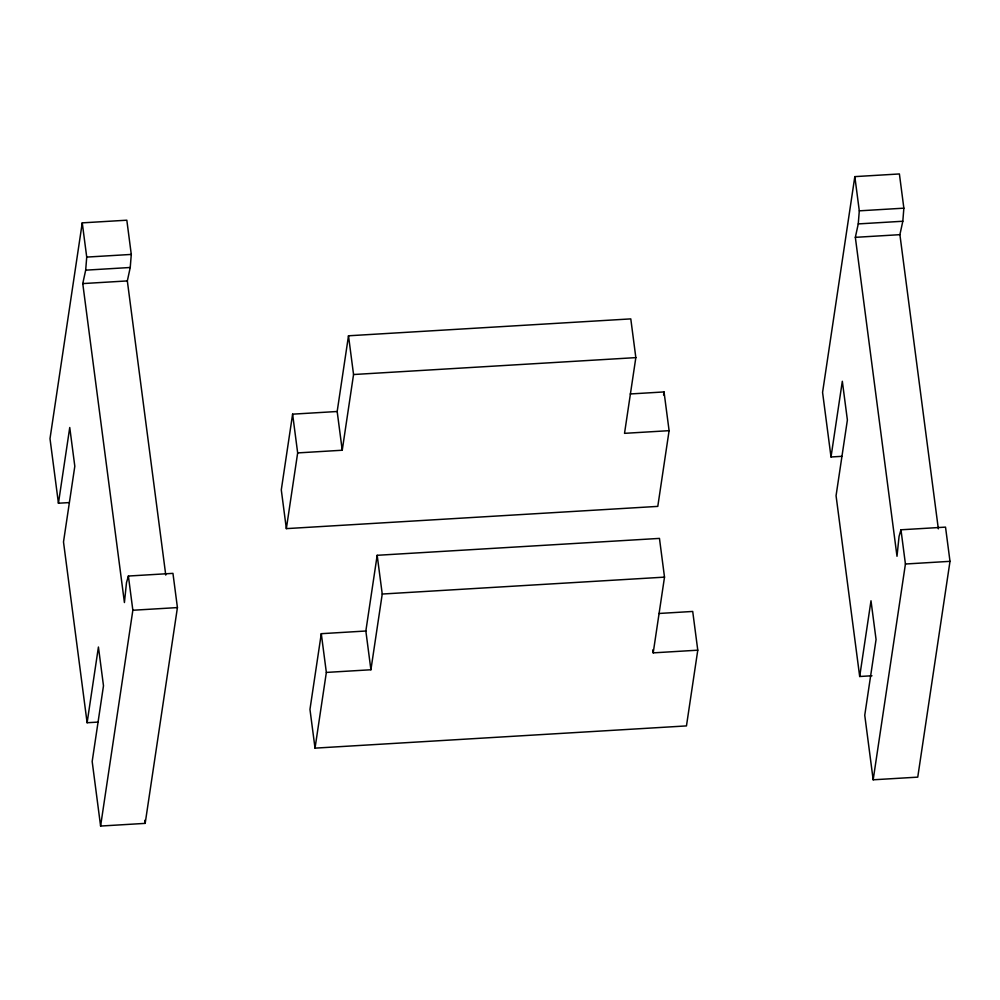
<?xml version="1.0" encoding="UTF-8"?>
<svg xmlns="http://www.w3.org/2000/svg" width="1000" height="1000" viewBox="0 0 1000 1000"><rect width="100%" height="100%" fill="white"/><g stroke="black" fill="none" stroke-linecap="round" stroke-linejoin="round"><path stroke-width="1.5" d="M97.863 722.1L87.112 722.738L98.425 647.025L103.488 685.763L92.175 761.488L100.6 826.05L145.175 823.375L177.425 607.587L172.95 573.362L128.387 576.038L126.487 582.65L124.425 602.537L82.762 283.587L85.675 270.163L86.725 257.087L82.25 222.862L126.825 220.2L131.287 254.425L130.238 267.488L127.338 280.925L165.763 575.087M871.975 675.763L859.688 676.5L871 600.775L876.062 639.513L864.75 715.238L873.175 779.8L917.75 777.138L950 561.337L945.525 527.125L900.962 529.788L899.062 536.4L897 556.287L855.337 237.338L858.25 223.912L859.3 210.837L854.825 176.625L899.4 173.95L903.863 208.175L902.812 221.25L899.9 234.675L938.337 528.85M82.25 222.862L50 438.663L58.438 503.225L69.188 502.587M58.438 503.225L69.75 427.512L74.812 466.25L63.5 541.962L87.112 722.738M100.6 826.05L132.85 610.25L128.387 576.038M669.1 430.675L624.525 433.338L635.837 357.625L630.788 318.888L348.5 335.788L337.175 411.5L292.613 414.162L281.288 489.888L286.35 528.625L657.788 506.388L669.1 430.675L664.038 391.938L630.225 393.963M286.35 528.625L297.663 452.912L292.613 414.162M297.663 452.912L342.238 450.238L353.55 374.525L348.5 335.788M697.775 650.188L653.2 652.862L664.513 577.137L659.463 538.4L377.175 555.3L365.85 631.013L321.287 633.688L309.962 709.4L315.025 748.138L686.462 725.913L697.775 650.188L692.712 611.45L658.9 613.475M315.025 748.138L326.35 672.425L321.287 633.688M326.35 672.425L370.913 669.762L382.238 594.038L377.175 555.3M663.575 395.025L664.038 391.938M854.825 176.625L822.575 392.413L831.012 456.975L841.762 456.337M831.012 456.975L842.325 381.262L847.387 420L836.062 495.712L859.688 676.5M873.175 779.8L905.425 564.012L900.962 529.788M86.725 257.087L131.287 254.425M859.3 210.837L903.863 208.175M85.675 270.163L130.238 267.488M858.25 223.912L902.812 221.25M82.762 283.587L127.338 280.925M855.337 237.338L899.9 234.675M353.55 374.525L635.837 357.625M382.238 594.038L664.513 577.137M132.85 610.25L177.425 607.587M905.425 564.012L950 561.337M652.812 649.875L653.2 652.862M337.175 411.5L342.238 450.238M365.85 631.013L370.913 669.762M144.775 820.3L145.175 823.375"/></g></svg>
